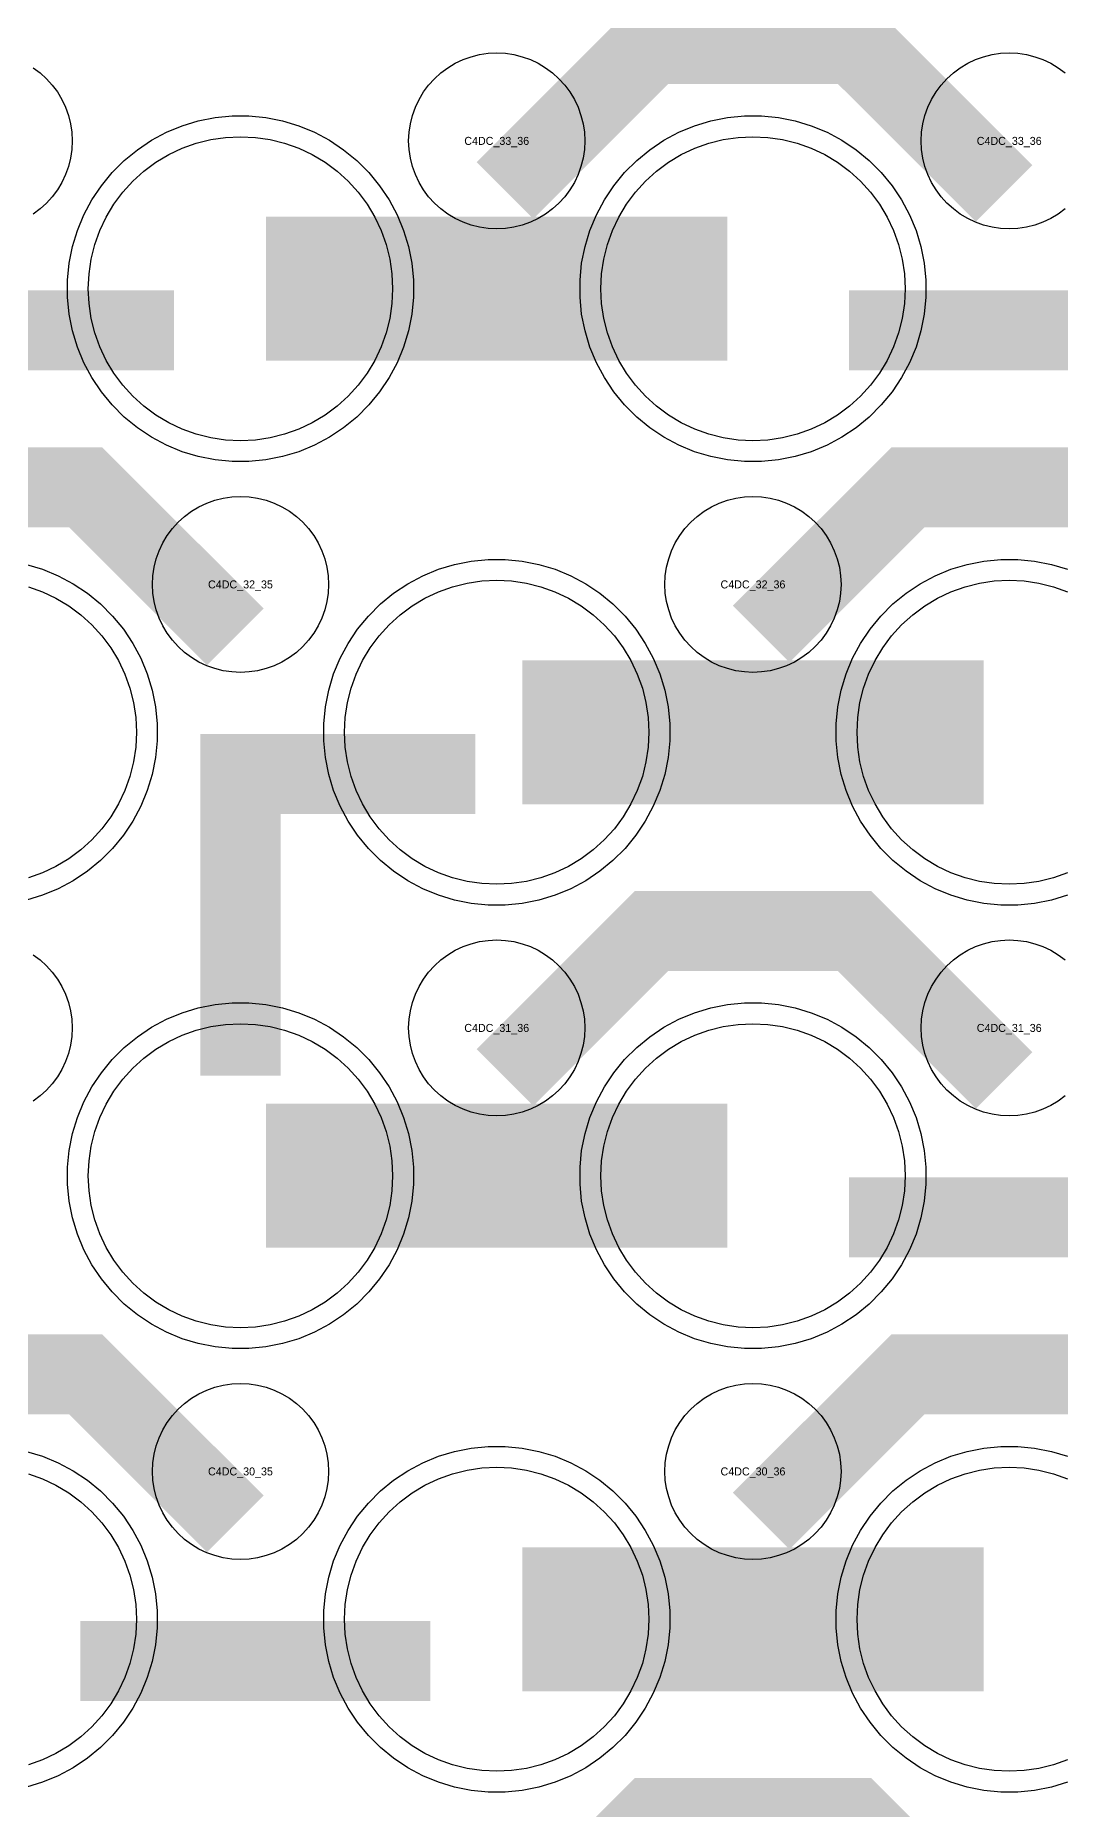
# Model space of a CAD drawing. Extents: x -11880 to 11880, y -14992 to 14992.
# Drawn here: x -624 to -304, y -10742 to -10188 of the extents above; entities that cross this region are included whole.
import ezdxf
from ezdxf.enums import TextEntityAlignment as Align

# ---------------------------------------------------------------- set-up
doc = ezdxf.new("R2010")
doc.units = 0
doc.header["$MEASUREMENT"] = 0
for name, color, linetype in [('GDS_775_DT_237', 138, 'CONTINUOUS'), ('RDL1_FS', 34, 'CONTINUOUS'), ('RDL_BS', 160, 'CONTINUOUS')]:
    doc.layers.add(name, color=color, linetype=linetype)

msp = doc.modelspace()

# ---------------------------------------------------------------- linework, layer by layer
at = {"layer": 'RDL1_FS', "color": 241, "true_color": 0xf7abae}
for points in [[(-560, -10314.459), (-564.657, -10314.23), (-569.268, -10313.546), (-573.791, -10312.414), (-578.181, -10310.842), (-582.395, -10308.85), (-586.395, -10306.452), (-590.14, -10303.674), (-593.594, -10300.544), (-596.724, -10297.09), (-599.502, -10293.345), (-601.9, -10289.345), (-603.892, -10285.131), (-605.464, -10280.741), (-606.596, -10276.218), (-607.28, -10271.607), (-607.509, -10266.95), (-607.28, -10262.293), (-606.596, -10257.682), (-605.464, -10253.159), (-603.892, -10248.769), (-601.9, -10244.555), (-599.502, -10240.555), (-596.724, -10236.81), (-593.594, -10233.356), (-590.14, -10230.226), (-586.395, -10227.448), (-582.395, -10225.05), (-578.181, -10223.058), (-573.791, -10221.486), (-569.268, -10220.354), (-564.657, -10219.67), (-560, -10219.441), (-555.343, -10219.67), (-550.732, -10220.354), (-546.209, -10221.486), (-541.819, -10223.058), (-537.605, -10225.05), (-533.605, -10227.448), (-529.86, -10230.226), (-526.406, -10233.356), (-523.276, -10236.81), (-520.498, -10240.555), (-518.1, -10244.555), (-516.108, -10248.769), (-514.536, -10253.159), (-513.404, -10257.682), (-512.72, -10262.293), (-512.491, -10266.95), (-512.72, -10271.607), (-513.404, -10276.218), (-514.536, -10280.741), (-516.108, -10285.131), (-518.1, -10289.345), (-520.498, -10293.345), (-523.276, -10297.09), (-526.406, -10300.544), (-529.86, -10303.674), (-533.605, -10306.452), (-537.605, -10308.85), (-541.819, -10310.842), (-546.209, -10312.414), (-550.732, -10313.546), (-555.343, -10314.23)], [(-400, -10314.459), (-404.657, -10314.23), (-409.268, -10313.546), (-413.791, -10312.414), (-418.181, -10310.842), (-422.395, -10308.85), (-426.395, -10306.452), (-430.14, -10303.674), (-433.594, -10300.544), (-436.724, -10297.09), (-439.502, -10293.345), (-441.9, -10289.345), (-443.892, -10285.131), (-445.464, -10280.741), (-446.596, -10276.218), (-447.28, -10271.607), (-447.509, -10266.95), (-447.28, -10262.293), (-446.596, -10257.682), (-445.464, -10253.159), (-443.892, -10248.769), (-441.9, -10244.555), (-439.502, -10240.555), (-436.724, -10236.81), (-433.594, -10233.356), (-430.14, -10230.226), (-426.395, -10227.448), (-422.395, -10225.05), (-418.181, -10223.058), (-413.791, -10221.486), (-409.268, -10220.354), (-404.657, -10219.67), (-400, -10219.441), (-395.343, -10219.67), (-390.732, -10220.354), (-386.209, -10221.486), (-381.819, -10223.058), (-377.605, -10225.05), (-373.605, -10227.448), (-369.86, -10230.226), (-366.406, -10233.356), (-363.276, -10236.81), (-360.498, -10240.555), (-358.1, -10244.555), (-356.108, -10248.769), (-354.536, -10253.159), (-353.404, -10257.682), (-352.72, -10262.293), (-352.491, -10266.95), (-352.72, -10271.607), (-353.404, -10276.218), (-354.536, -10280.741), (-356.108, -10285.131), (-358.1, -10289.345), (-360.498, -10293.345), (-363.276, -10297.09), (-366.406, -10300.544), (-369.86, -10303.674), (-373.605, -10306.452), (-377.605, -10308.85), (-381.819, -10310.842), (-386.209, -10312.414), (-390.732, -10313.546), (-395.343, -10314.23)], [(-480, -10730.149), (-484.657, -10729.92), (-489.268, -10729.236), (-493.791, -10728.104), (-498.181, -10726.532), (-502.395, -10724.54), (-506.395, -10722.142), (-510.14, -10719.364), (-513.594, -10716.234), (-516.724, -10712.78), (-519.502, -10709.035), (-521.9, -10705.035), (-523.892, -10700.821), (-525.464, -10696.431), (-526.596, -10691.908), (-527.28, -10687.297), (-527.509, -10682.64), (-527.28, -10677.983), (-526.596, -10673.372), (-525.464, -10668.849), (-523.892, -10664.459), (-521.9, -10660.245), (-519.502, -10656.245), (-516.724, -10652.5), (-513.594, -10649.046), (-510.14, -10645.916), (-506.395, -10643.138), (-502.395, -10640.74), (-498.181, -10638.748), (-493.791, -10637.176), (-489.268, -10636.044), (-484.657, -10635.36), (-480, -10635.131), (-475.343, -10635.36), (-470.732, -10636.044), (-466.209, -10637.176), (-461.819, -10638.748), (-457.605, -10640.74), (-453.605, -10643.138), (-449.86, -10645.916), (-446.406, -10649.046), (-443.276, -10652.5), (-440.498, -10656.245), (-438.1, -10660.245), (-436.108, -10664.459), (-434.536, -10668.849), (-433.404, -10673.372), (-432.72, -10677.983), (-432.491, -10682.64), (-432.72, -10687.297), (-433.404, -10691.908), (-434.536, -10696.431), (-436.108, -10700.821), (-438.1, -10705.035), (-440.498, -10709.035), (-443.276, -10712.78), (-446.406, -10716.234), (-449.86, -10719.364), (-453.605, -10722.142), (-457.605, -10724.54), (-461.819, -10726.532), (-466.209, -10728.104), (-470.732, -10729.236), (-475.343, -10729.92)]]:
    msp.add_lwpolyline(points, close=True, dxfattribs=at)
for points in [[(-551.998, -10266.95, 45, 45, 0), (-479.998, -10266.95, 45, 45, 0)], [(-479.998, -10266.95, 45, 45, 0), (-407.998, -10266.95, 45, 45, 0)], [(-471.998, -10682.64, 45, 45, 0), (-399.998, -10682.64, 45, 45, 0)], [(-399.998, -10682.64, 45, 45, 0), (-327.998, -10682.64, 45, 45, 0)]]:
    msp.add_lwpolyline(points, format="xyseb", dxfattribs=at)
at = {"layer": 'RDL1_FS'}
for points in [[(-480, -10453.024), (-484.657, -10452.795), (-489.268, -10452.111), (-493.791, -10450.979), (-498.181, -10449.407), (-502.395, -10447.415), (-506.395, -10445.017), (-510.14, -10442.239), (-513.594, -10439.109), (-516.724, -10435.655), (-519.502, -10431.91), (-521.9, -10427.91), (-523.892, -10423.696), (-525.464, -10419.306), (-526.596, -10414.783), (-527.28, -10410.172), (-527.509, -10405.515), (-527.28, -10400.858), (-526.596, -10396.247), (-525.464, -10391.724), (-523.892, -10387.334), (-521.9, -10383.12), (-519.502, -10379.12), (-516.724, -10375.375), (-513.594, -10371.921), (-510.14, -10368.791), (-506.395, -10366.013), (-502.395, -10363.615), (-498.181, -10361.623), (-493.791, -10360.051), (-489.268, -10358.919), (-484.657, -10358.235), (-480, -10358.006), (-475.343, -10358.235), (-470.732, -10358.919), (-466.209, -10360.051), (-461.819, -10361.623), (-457.605, -10363.615), (-453.605, -10366.013), (-449.86, -10368.791), (-446.406, -10371.921), (-443.276, -10375.375), (-440.498, -10379.12), (-438.1, -10383.12), (-436.108, -10387.334), (-434.536, -10391.724), (-433.404, -10396.247), (-432.72, -10400.858), (-432.491, -10405.515), (-432.72, -10410.172), (-433.404, -10414.783), (-434.536, -10419.306), (-436.108, -10423.696), (-438.1, -10427.91), (-440.498, -10431.91), (-443.276, -10435.655), (-446.406, -10439.109), (-449.86, -10442.239), (-453.605, -10445.017), (-457.605, -10447.415), (-461.819, -10449.407), (-466.209, -10450.979), (-470.732, -10452.111), (-475.343, -10452.795)], [(-560, -10591.589), (-564.657, -10591.36), (-569.268, -10590.676), (-573.791, -10589.544), (-578.181, -10587.972), (-582.395, -10585.98), (-586.395, -10583.582), (-590.14, -10580.804), (-593.594, -10577.674), (-596.724, -10574.22), (-599.502, -10570.475), (-601.9, -10566.475), (-603.892, -10562.261), (-605.464, -10557.871), (-606.596, -10553.348), (-607.28, -10548.737), (-607.509, -10544.08), (-607.28, -10539.423), (-606.596, -10534.812), (-605.464, -10530.289), (-603.892, -10525.899), (-601.9, -10521.685), (-599.502, -10517.685), (-596.724, -10513.94), (-593.594, -10510.486), (-590.14, -10507.356), (-586.395, -10504.578), (-582.395, -10502.18), (-578.181, -10500.188), (-573.791, -10498.616), (-569.268, -10497.484), (-564.657, -10496.8), (-560, -10496.571), (-555.343, -10496.8), (-550.732, -10497.484), (-546.209, -10498.616), (-541.819, -10500.188), (-537.605, -10502.18), (-533.605, -10504.578), (-529.86, -10507.356), (-526.406, -10510.486), (-523.276, -10513.94), (-520.498, -10517.685), (-518.1, -10521.685), (-516.108, -10525.899), (-514.536, -10530.289), (-513.404, -10534.812), (-512.72, -10539.423), (-512.491, -10544.08), (-512.72, -10548.737), (-513.404, -10553.348), (-514.536, -10557.871), (-516.108, -10562.261), (-518.1, -10566.475), (-520.498, -10570.475), (-523.276, -10574.22), (-526.406, -10577.674), (-529.86, -10580.804), (-533.605, -10583.582), (-537.605, -10585.98), (-541.819, -10587.972), (-546.209, -10589.544), (-550.732, -10590.676), (-555.343, -10591.36)], [(-400, -10591.589), (-404.657, -10591.36), (-409.268, -10590.676), (-413.791, -10589.544), (-418.181, -10587.972), (-422.395, -10585.98), (-426.395, -10583.582), (-430.14, -10580.804), (-433.594, -10577.674), (-436.724, -10574.22), (-439.502, -10570.475), (-441.9, -10566.475), (-443.892, -10562.261), (-445.464, -10557.871), (-446.596, -10553.348), (-447.28, -10548.737), (-447.509, -10544.08), (-447.28, -10539.423), (-446.596, -10534.812), (-445.464, -10530.289), (-443.892, -10525.899), (-441.9, -10521.685), (-439.502, -10517.685), (-436.724, -10513.94), (-433.594, -10510.486), (-430.14, -10507.356), (-426.395, -10504.578), (-422.395, -10502.18), (-418.181, -10500.188), (-413.791, -10498.616), (-409.268, -10497.484), (-404.657, -10496.8), (-400, -10496.571), (-395.343, -10496.8), (-390.732, -10497.484), (-386.209, -10498.616), (-381.819, -10500.188), (-377.605, -10502.18), (-373.605, -10504.578), (-369.86, -10507.356), (-366.406, -10510.486), (-363.276, -10513.94), (-360.498, -10517.685), (-358.1, -10521.685), (-356.108, -10525.899), (-354.536, -10530.289), (-353.404, -10534.812), (-352.72, -10539.423), (-352.491, -10544.08), (-352.72, -10548.737), (-353.404, -10553.348), (-354.536, -10557.871), (-356.108, -10562.261), (-358.1, -10566.475), (-360.498, -10570.475), (-363.276, -10574.22), (-366.406, -10577.674), (-369.86, -10580.804), (-373.605, -10583.582), (-377.605, -10585.98), (-381.819, -10587.972), (-386.209, -10589.544), (-390.732, -10590.676), (-395.343, -10591.36)]]:
    msp.add_lwpolyline(points, close=True, dxfattribs=at)
msp.add_lwpolyline([(-301.819, -10449.407), (-306.209, -10450.979), (-310.732, -10452.111), (-315.343, -10452.795), (-320, -10453.024), (-324.657, -10452.795), (-329.268, -10452.111), (-333.791, -10450.979), (-338.181, -10449.407), (-342.395, -10447.415), (-346.395, -10445.017), (-350.14, -10442.239), (-353.594, -10439.109), (-356.724, -10435.655), (-359.502, -10431.91), (-361.9, -10427.91), (-363.892, -10423.696), (-365.464, -10419.306), (-366.596, -10414.783), (-367.28, -10410.172), (-367.509, -10405.515), (-367.28, -10400.858), (-366.596, -10396.247), (-365.464, -10391.724), (-363.892, -10387.334), (-361.9, -10383.12), (-359.502, -10379.12), (-356.724, -10375.375), (-353.594, -10371.921), (-350.14, -10368.791), (-346.395, -10366.013), (-342.395, -10363.615), (-338.181, -10361.623), (-333.791, -10360.051), (-329.268, -10358.919), (-324.657, -10358.235), (-320, -10358.006), (-315.343, -10358.235), (-310.732, -10358.919), (-306.209, -10360.051), (-301.819, -10361.623)], dxfattribs=at)
at = {"layer": 'RDL1_FS', "color": 241, "true_color": 0xf7abae}
for points in [[(-626.209, -10360.051), (-621.819, -10361.623), (-617.605, -10363.615), (-613.605, -10366.013), (-609.86, -10368.791), (-606.406, -10371.921), (-603.276, -10375.375), (-600.498, -10379.12), (-598.1, -10383.12), (-596.108, -10387.334), (-594.536, -10391.724), (-593.404, -10396.247), (-592.72, -10400.858), (-592.491, -10405.515), (-592.72, -10410.172), (-593.404, -10414.783), (-594.536, -10419.306), (-596.108, -10423.696), (-598.1, -10427.91), (-600.498, -10431.91), (-603.276, -10435.655), (-606.406, -10439.109), (-609.86, -10442.239), (-613.605, -10445.017), (-617.605, -10447.415), (-621.819, -10449.407), (-626.209, -10450.979)], [(-301.819, -10726.532), (-306.209, -10728.104), (-310.732, -10729.236), (-315.343, -10729.92), (-320, -10730.149), (-324.657, -10729.92), (-329.268, -10729.236), (-333.791, -10728.104), (-338.181, -10726.532), (-342.395, -10724.54), (-346.395, -10722.142), (-350.14, -10719.364), (-353.594, -10716.234), (-356.724, -10712.78), (-359.502, -10709.035), (-361.9, -10705.035), (-363.892, -10700.821), (-365.464, -10696.431), (-366.596, -10691.908), (-367.28, -10687.297), (-367.509, -10682.64), (-367.28, -10677.983), (-366.596, -10673.372), (-365.464, -10668.849), (-363.892, -10664.459), (-361.9, -10660.245), (-359.502, -10656.245), (-356.724, -10652.5), (-353.594, -10649.046), (-350.14, -10645.916), (-346.395, -10643.138), (-342.395, -10640.74), (-338.181, -10638.748), (-333.791, -10637.176), (-329.268, -10636.044), (-324.657, -10635.36), (-320, -10635.131), (-315.343, -10635.36), (-310.732, -10636.044), (-306.209, -10637.176), (-301.819, -10638.748)], [(-626.209, -10637.176), (-621.819, -10638.748), (-617.605, -10640.74), (-613.605, -10643.138), (-609.86, -10645.916), (-606.406, -10649.046), (-603.276, -10652.5), (-600.498, -10656.245), (-598.1, -10660.245), (-596.108, -10664.459), (-594.536, -10668.849), (-593.404, -10673.372), (-592.72, -10677.983), (-592.491, -10682.64), (-592.72, -10687.297), (-593.404, -10691.908), (-594.536, -10696.431), (-596.108, -10700.821), (-598.1, -10705.035), (-600.498, -10709.035), (-603.276, -10712.78), (-606.406, -10716.234), (-609.86, -10719.364), (-613.605, -10722.142), (-617.605, -10724.54), (-621.819, -10726.532), (-626.209, -10728.104)]]:
    msp.add_lwpolyline(points, dxfattribs=at)
at = {"layer": 'RDL1_FS'}
for points in [[(-471.998, -10405.515, 45, 45, 0), (-399.998, -10405.515, 45, 45, 0)], [(-399.998, -10405.515, 45, 45, 0), (-327.998, -10405.515, 45, 45, 0)], [(-551.998, -10544.08, 45, 45, 0), (-479.998, -10544.08, 45, 45, 0)], [(-479.998, -10544.08, 45, 45, 0), (-407.998, -10544.08, 45, 45, 0)]]:
    msp.add_lwpolyline(points, format="xyseb", dxfattribs=at)
at = {"layer": 'RDL_BS'}
for points in [[(-477.438, -10236.264, 25, 25, 0), (-431.623, -10190.449, 25, 25, 0), (-398.07, -10190.449, 25, 25, 0)], [(-321.599, -10237.163, 25, 25, 0), (-368.313, -10190.449, 25, 25, 0), (-398.071, -10190.449, 25, 25, 0)], [(-561.599, -10375.728, 25, 25, 0), (-608.313, -10329.014, 25, 25, 0), (-638.071, -10329.014, 25, 25, 0)], [(-397.438, -10374.829, 25, 25, 0), (-351.623, -10329.014, 25, 25, 0), (-318.07, -10329.014, 25, 25, 0)], [(-241.599, -10375.728, 25, 25, 0), (-288.313, -10329.014, 25, 25, 0), (-318.071, -10329.014, 25, 25, 0)], [(-560, -10512.79, 25, 25, 0), (-560, -10406.013, 25, 25, 0)], [(-572.5, -10418.513, 25, 25, 0), (-486.667, -10418.513, 25, 25, 0)], [(-532.944, -10418.513, 25, 25, 0), (-491.74, -10418.513, 25, 25, 0)], [(-560, -10436.482, 25, 25, 0), (-560, -10482.102, 25, 25, 0)], [(-477.438, -10513.394, 25, 25, 0), (-431.623, -10467.579, 25, 25, 0), (-398.07, -10467.579, 25, 25, 0)], [(-321.599, -10514.293, 25, 25, 0), (-368.313, -10467.579, 25, 25, 0), (-398.071, -10467.579, 25, 25, 0)], [(-369.984, -10557.093, 25, 25, 0), (-260.719, -10557.093, 25, 25, 0)], [(-561.599, -10652.853, 25, 25, 0), (-608.313, -10606.139, 25, 25, 0), (-638.071, -10606.139, 25, 25, 0)], [(-397.438, -10651.954, 25, 25, 0), (-351.623, -10606.139, 25, 25, 0), (-318.07, -10606.139, 25, 25, 0)], [(-241.599, -10652.853, 25, 25, 0), (-288.313, -10606.139, 25, 25, 0), (-318.071, -10606.139, 25, 25, 0)], [(-477.438, -10790.519, 25, 25, 0), (-431.623, -10744.704, 25, 25, 0), (-398.07, -10744.704, 25, 25, 0)], [(-321.599, -10791.418, 25, 25, 0), (-368.313, -10744.704, 25, 25, 0), (-398.071, -10744.704, 25, 25, 0)]]:
    msp.add_lwpolyline(points, format="xyseb", dxfattribs=at)
for points in [[(-624.72, -10197.905), (-622.557, -10199.508), (-620.558, -10201.32), (-618.746, -10203.319), (-617.143, -10205.482), (-615.75, -10207.806), (-614.598, -10210.243), (-613.691, -10212.778), (-613.034, -10215.397), (-612.638, -10218.069), (-612.506, -10220.762), (-612.638, -10223.455), (-613.034, -10226.127), (-613.691, -10228.746), (-614.598, -10231.281), (-615.75, -10233.718), (-617.143, -10236.042), (-618.746, -10238.205), (-620.558, -10240.204), (-622.557, -10242.016), (-624.72, -10243.619)], [(-302.557, -10242.016), (-304.72, -10243.619), (-307.044, -10245.012), (-309.481, -10246.164), (-312.016, -10247.071), (-314.635, -10247.728), (-317.307, -10248.124), (-320, -10248.256), (-322.693, -10248.124), (-325.365, -10247.728), (-327.984, -10247.071), (-330.519, -10246.164), (-332.956, -10245.012), (-335.28, -10243.619), (-337.443, -10242.016), (-339.442, -10240.204), (-341.254, -10238.205), (-342.857, -10236.042), (-344.25, -10233.718), (-345.402, -10231.281), (-346.309, -10228.746), (-346.966, -10226.127), (-347.362, -10223.455), (-347.494, -10220.762), (-347.362, -10218.069), (-346.966, -10215.397), (-346.309, -10212.778), (-345.402, -10210.243), (-344.25, -10207.806), (-342.857, -10205.482), (-341.254, -10203.319), (-339.442, -10201.32), (-337.443, -10199.508), (-335.28, -10197.905), (-332.956, -10196.512), (-330.519, -10195.36), (-327.984, -10194.453), (-325.365, -10193.796), (-322.693, -10193.4), (-320, -10193.268), (-317.307, -10193.4), (-314.635, -10193.796), (-312.016, -10194.453), (-309.481, -10195.36), (-307.044, -10196.512), (-304.72, -10197.905), (-302.557, -10199.508)], [(-301.795, -10456.421), (-306.835, -10457.952), (-312.062, -10458.998), (-317.356, -10459.515), (-322.644, -10459.515), (-327.938, -10458.998), (-333.165, -10457.952), (-338.205, -10456.421), (-343.115, -10454.39), (-347.777, -10451.898), (-352.191, -10448.951), (-356.292, -10445.589), (-360.074, -10441.807), (-363.436, -10437.706), (-366.383, -10433.292), (-368.875, -10428.63), (-370.906, -10423.72), (-372.437, -10418.68), (-373.483, -10413.453), (-374, -10408.159), (-374, -10402.871), (-373.483, -10397.577), (-372.437, -10392.35), (-370.906, -10387.31), (-368.875, -10382.4), (-366.383, -10377.738), (-363.436, -10373.324), (-360.074, -10369.223), (-356.292, -10365.441), (-352.191, -10362.079), (-347.777, -10359.132), (-343.115, -10356.64), (-338.205, -10354.609), (-333.165, -10353.078), (-327.938, -10352.032), (-322.644, -10351.515), (-317.356, -10351.515), (-312.062, -10352.032), (-306.835, -10353.078), (-301.795, -10354.609)], [(-624.72, -10475.035), (-622.557, -10476.638), (-620.558, -10478.45), (-618.746, -10480.449), (-617.143, -10482.612), (-615.75, -10484.936), (-614.598, -10487.373), (-613.691, -10489.908), (-613.034, -10492.527), (-612.638, -10495.199), (-612.506, -10497.892), (-612.638, -10500.585), (-613.034, -10503.257), (-613.691, -10505.876), (-614.598, -10508.411), (-615.75, -10510.848), (-617.143, -10513.172), (-618.746, -10515.335), (-620.558, -10517.334), (-622.557, -10519.146), (-624.72, -10520.749)], [(-302.557, -10519.146), (-304.72, -10520.749), (-307.044, -10522.142), (-309.481, -10523.294), (-312.016, -10524.201), (-314.635, -10524.858), (-317.307, -10525.254), (-320, -10525.386), (-322.693, -10525.254), (-325.365, -10524.858), (-327.984, -10524.201), (-330.519, -10523.294), (-332.956, -10522.142), (-335.28, -10520.749), (-337.443, -10519.146), (-339.442, -10517.334), (-341.254, -10515.335), (-342.857, -10513.172), (-344.25, -10510.848), (-345.402, -10508.411), (-346.309, -10505.876), (-346.966, -10503.257), (-347.362, -10500.585), (-347.494, -10497.892), (-347.362, -10495.199), (-346.966, -10492.527), (-346.309, -10489.908), (-345.402, -10487.373), (-344.25, -10484.936), (-342.857, -10482.612), (-341.254, -10480.449), (-339.442, -10478.45), (-337.443, -10476.638), (-335.28, -10475.035), (-332.956, -10473.642), (-330.519, -10472.49), (-327.984, -10471.583), (-325.365, -10470.926), (-322.693, -10470.53), (-320, -10470.398), (-317.307, -10470.53), (-314.635, -10470.926), (-312.016, -10471.583), (-309.481, -10472.49), (-307.044, -10473.642), (-304.72, -10475.035), (-302.557, -10476.638)]]:
    msp.add_lwpolyline(points, dxfattribs=at)
for points in [[(-480, -10248.256), (-482.693, -10248.124), (-485.365, -10247.728), (-487.984, -10247.071), (-490.519, -10246.164), (-492.956, -10245.012), (-495.28, -10243.619), (-497.443, -10242.016), (-499.442, -10240.204), (-501.254, -10238.205), (-502.857, -10236.042), (-504.25, -10233.718), (-505.402, -10231.281), (-506.309, -10228.746), (-506.966, -10226.127), (-507.362, -10223.455), (-507.494, -10220.762), (-507.362, -10218.069), (-506.966, -10215.397), (-506.309, -10212.778), (-505.402, -10210.243), (-504.25, -10207.806), (-502.857, -10205.482), (-501.254, -10203.319), (-499.442, -10201.32), (-497.443, -10199.508), (-495.28, -10197.905), (-492.956, -10196.512), (-490.519, -10195.36), (-487.984, -10194.453), (-485.365, -10193.796), (-482.693, -10193.4), (-480, -10193.268), (-477.307, -10193.4), (-474.635, -10193.796), (-472.016, -10194.453), (-469.481, -10195.36), (-467.044, -10196.512), (-464.72, -10197.905), (-462.557, -10199.508), (-460.558, -10201.32), (-458.746, -10203.319), (-457.143, -10205.482), (-455.75, -10207.806), (-454.598, -10210.243), (-453.691, -10212.778), (-453.034, -10215.397), (-452.638, -10218.069), (-452.506, -10220.762), (-452.638, -10223.455), (-453.034, -10226.127), (-453.691, -10228.746), (-454.598, -10231.281), (-455.75, -10233.718), (-457.143, -10236.042), (-458.746, -10238.205), (-460.558, -10240.204), (-462.557, -10242.016), (-464.72, -10243.619), (-467.044, -10245.012), (-469.481, -10246.164), (-472.016, -10247.071), (-474.635, -10247.728), (-477.307, -10248.124)], [(-560, -10386.821), (-562.693, -10386.689), (-565.365, -10386.293), (-567.984, -10385.636), (-570.519, -10384.729), (-572.956, -10383.577), (-575.28, -10382.184), (-577.443, -10380.581), (-579.442, -10378.769), (-581.254, -10376.77), (-582.857, -10374.607), (-584.25, -10372.283), (-585.402, -10369.846), (-586.309, -10367.311), (-586.966, -10364.692), (-587.362, -10362.02), (-587.494, -10359.327), (-587.362, -10356.634), (-586.966, -10353.962), (-586.309, -10351.343), (-585.402, -10348.808), (-584.25, -10346.371), (-582.857, -10344.047), (-581.254, -10341.884), (-579.442, -10339.885), (-577.443, -10338.073), (-575.28, -10336.47), (-572.956, -10335.077), (-570.519, -10333.925), (-567.984, -10333.018), (-565.365, -10332.361), (-562.693, -10331.965), (-560, -10331.833), (-557.307, -10331.965), (-554.635, -10332.361), (-552.016, -10333.018), (-549.481, -10333.925), (-547.044, -10335.077), (-544.72, -10336.47), (-542.557, -10338.073), (-540.558, -10339.885), (-538.746, -10341.884), (-537.143, -10344.047), (-535.75, -10346.371), (-534.598, -10348.808), (-533.691, -10351.343), (-533.034, -10353.962), (-532.638, -10356.634), (-532.506, -10359.327), (-532.638, -10362.02), (-533.034, -10364.692), (-533.691, -10367.311), (-534.598, -10369.846), (-535.75, -10372.283), (-537.143, -10374.607), (-538.746, -10376.77), (-540.558, -10378.769), (-542.557, -10380.581), (-544.72, -10382.184), (-547.044, -10383.577), (-549.481, -10384.729), (-552.016, -10385.636), (-554.635, -10386.293), (-557.307, -10386.689)], [(-400, -10386.821), (-402.693, -10386.689), (-405.365, -10386.293), (-407.984, -10385.636), (-410.519, -10384.729), (-412.956, -10383.577), (-415.28, -10382.184), (-417.443, -10380.581), (-419.442, -10378.769), (-421.254, -10376.77), (-422.857, -10374.607), (-424.25, -10372.283), (-425.402, -10369.846), (-426.309, -10367.311), (-426.966, -10364.692), (-427.362, -10362.02), (-427.494, -10359.327), (-427.362, -10356.634), (-426.966, -10353.962), (-426.309, -10351.343), (-425.402, -10348.808), (-424.25, -10346.371), (-422.857, -10344.047), (-421.254, -10341.884), (-419.442, -10339.885), (-417.443, -10338.073), (-415.28, -10336.47), (-412.956, -10335.077), (-410.519, -10333.925), (-407.984, -10333.018), (-405.365, -10332.361), (-402.693, -10331.965), (-400, -10331.833), (-397.307, -10331.965), (-394.635, -10332.361), (-392.016, -10333.018), (-389.481, -10333.925), (-387.044, -10335.077), (-384.72, -10336.47), (-382.557, -10338.073), (-380.558, -10339.885), (-378.746, -10341.884), (-377.143, -10344.047), (-375.75, -10346.371), (-374.598, -10348.808), (-373.691, -10351.343), (-373.034, -10353.962), (-372.638, -10356.634), (-372.506, -10359.327), (-372.638, -10362.02), (-373.034, -10364.692), (-373.691, -10367.311), (-374.598, -10369.846), (-375.75, -10372.283), (-377.143, -10374.607), (-378.746, -10376.77), (-380.558, -10378.769), (-382.557, -10380.581), (-384.72, -10382.184), (-387.044, -10383.577), (-389.481, -10384.729), (-392.016, -10385.636), (-394.635, -10386.293), (-397.307, -10386.689)], [(-482.644, -10459.515), (-487.938, -10458.998), (-493.165, -10457.952), (-498.205, -10456.421), (-503.115, -10454.39), (-507.777, -10451.898), (-512.191, -10448.951), (-516.292, -10445.589), (-520.074, -10441.807), (-523.436, -10437.706), (-526.383, -10433.292), (-528.875, -10428.63), (-530.906, -10423.72), (-532.437, -10418.68), (-533.483, -10413.453), (-534, -10408.159), (-534, -10402.871), (-533.483, -10397.577), (-532.437, -10392.35), (-530.906, -10387.31), (-528.875, -10382.4), (-526.383, -10377.738), (-523.436, -10373.324), (-520.074, -10369.223), (-516.292, -10365.441), (-512.191, -10362.079), (-507.777, -10359.132), (-503.115, -10356.64), (-498.205, -10354.609), (-493.165, -10353.078), (-487.938, -10352.032), (-482.644, -10351.515), (-477.356, -10351.515), (-472.062, -10352.032), (-466.835, -10353.078), (-461.795, -10354.609), (-456.885, -10356.64), (-452.223, -10359.132), (-447.809, -10362.079), (-443.708, -10365.441), (-439.926, -10369.223), (-436.564, -10373.324), (-433.617, -10377.738), (-431.125, -10382.4), (-429.094, -10387.31), (-427.563, -10392.35), (-426.517, -10397.577), (-426, -10402.871), (-426, -10408.159), (-426.517, -10413.453), (-427.563, -10418.68), (-429.094, -10423.72), (-431.125, -10428.63), (-433.617, -10433.292), (-436.564, -10437.706), (-439.926, -10441.807), (-443.708, -10445.589), (-447.809, -10448.951), (-452.223, -10451.898), (-456.885, -10454.39), (-461.795, -10456.421), (-466.835, -10457.952), (-472.062, -10458.998), (-477.356, -10459.515)], [(-480, -10525.386), (-482.693, -10525.254), (-485.365, -10524.858), (-487.984, -10524.201), (-490.519, -10523.294), (-492.956, -10522.142), (-495.28, -10520.749), (-497.443, -10519.146), (-499.442, -10517.334), (-501.254, -10515.335), (-502.857, -10513.172), (-504.25, -10510.848), (-505.402, -10508.411), (-506.309, -10505.876), (-506.966, -10503.257), (-507.362, -10500.585), (-507.494, -10497.892), (-507.362, -10495.199), (-506.966, -10492.527), (-506.309, -10489.908), (-505.402, -10487.373), (-504.25, -10484.936), (-502.857, -10482.612), (-501.254, -10480.449), (-499.442, -10478.45), (-497.443, -10476.638), (-495.28, -10475.035), (-492.956, -10473.642), (-490.519, -10472.49), (-487.984, -10471.583), (-485.365, -10470.926), (-482.693, -10470.53), (-480, -10470.398), (-477.307, -10470.53), (-474.635, -10470.926), (-472.016, -10471.583), (-469.481, -10472.49), (-467.044, -10473.642), (-464.72, -10475.035), (-462.557, -10476.638), (-460.558, -10478.45), (-458.746, -10480.449), (-457.143, -10482.612), (-455.75, -10484.936), (-454.598, -10487.373), (-453.691, -10489.908), (-453.034, -10492.527), (-452.638, -10495.199), (-452.506, -10497.892), (-452.638, -10500.585), (-453.034, -10503.257), (-453.691, -10505.876), (-454.598, -10508.411), (-455.75, -10510.848), (-457.143, -10513.172), (-458.746, -10515.335), (-460.558, -10517.334), (-462.557, -10519.146), (-464.72, -10520.749), (-467.044, -10522.142), (-469.481, -10523.294), (-472.016, -10524.201), (-474.635, -10524.858), (-477.307, -10525.254)], [(-562.644, -10598.08), (-567.938, -10597.563), (-573.165, -10596.517), (-578.205, -10594.986), (-583.115, -10592.955), (-587.777, -10590.463), (-592.191, -10587.516), (-596.292, -10584.154), (-600.074, -10580.372), (-603.436, -10576.271), (-606.383, -10571.857), (-608.875, -10567.195), (-610.906, -10562.285), (-612.437, -10557.245), (-613.483, -10552.018), (-614, -10546.724), (-614, -10541.436), (-613.483, -10536.142), (-612.437, -10530.915), (-610.906, -10525.875), (-608.875, -10520.965), (-606.383, -10516.303), (-603.436, -10511.889), (-600.074, -10507.788), (-596.292, -10504.006), (-592.191, -10500.644), (-587.777, -10497.697), (-583.115, -10495.205), (-578.205, -10493.174), (-573.165, -10491.643), (-567.938, -10490.597), (-562.644, -10490.08), (-557.356, -10490.08), (-552.062, -10490.597), (-546.835, -10491.643), (-541.795, -10493.174), (-536.885, -10495.205), (-532.223, -10497.697), (-527.809, -10500.644), (-523.708, -10504.006), (-519.926, -10507.788), (-516.564, -10511.889), (-513.617, -10516.303), (-511.125, -10520.965), (-509.094, -10525.875), (-507.563, -10530.915), (-506.517, -10536.142), (-506, -10541.436), (-506, -10546.724), (-506.517, -10552.018), (-507.563, -10557.245), (-509.094, -10562.285), (-511.125, -10567.195), (-513.617, -10571.857), (-516.564, -10576.271), (-519.926, -10580.372), (-523.708, -10584.154), (-527.809, -10587.516), (-532.223, -10590.463), (-536.885, -10592.955), (-541.795, -10594.986), (-546.835, -10596.517), (-552.062, -10597.563), (-557.356, -10598.08)], [(-402.644, -10598.08), (-407.938, -10597.563), (-413.165, -10596.517), (-418.205, -10594.986), (-423.115, -10592.955), (-427.777, -10590.463), (-432.191, -10587.516), (-436.292, -10584.154), (-440.074, -10580.372), (-443.436, -10576.271), (-446.383, -10571.857), (-448.875, -10567.195), (-450.906, -10562.285), (-452.437, -10557.245), (-453.483, -10552.018), (-454, -10546.724), (-454, -10541.436), (-453.483, -10536.142), (-452.437, -10530.915), (-450.906, -10525.875), (-448.875, -10520.965), (-446.383, -10516.303), (-443.436, -10511.889), (-440.074, -10507.788), (-436.292, -10504.006), (-432.191, -10500.644), (-427.777, -10497.697), (-423.115, -10495.205), (-418.205, -10493.174), (-413.165, -10491.643), (-407.938, -10490.597), (-402.644, -10490.08), (-397.356, -10490.08), (-392.062, -10490.597), (-386.835, -10491.643), (-381.795, -10493.174), (-376.885, -10495.205), (-372.223, -10497.697), (-367.809, -10500.644), (-363.708, -10504.006), (-359.926, -10507.788), (-356.564, -10511.889), (-353.617, -10516.303), (-351.125, -10520.965), (-349.094, -10525.875), (-347.563, -10530.915), (-346.517, -10536.142), (-346, -10541.436), (-346, -10546.724), (-346.517, -10552.018), (-347.563, -10557.245), (-349.094, -10562.285), (-351.125, -10567.195), (-353.617, -10571.857), (-356.564, -10576.271), (-359.926, -10580.372), (-363.708, -10584.154), (-367.809, -10587.516), (-372.223, -10590.463), (-376.885, -10592.955), (-381.795, -10594.986), (-386.835, -10596.517), (-392.062, -10597.563), (-397.356, -10598.08)], [(-560, -10663.946), (-562.693, -10663.814), (-565.365, -10663.418), (-567.984, -10662.761), (-570.519, -10661.854), (-572.956, -10660.702), (-575.28, -10659.309), (-577.443, -10657.706), (-579.442, -10655.894), (-581.254, -10653.895), (-582.857, -10651.732), (-584.25, -10649.408), (-585.402, -10646.971), (-586.309, -10644.436), (-586.966, -10641.817), (-587.362, -10639.145), (-587.494, -10636.452), (-587.362, -10633.759), (-586.966, -10631.087), (-586.309, -10628.468), (-585.402, -10625.933), (-584.25, -10623.496), (-582.857, -10621.172), (-581.254, -10619.009), (-579.442, -10617.01), (-577.443, -10615.198), (-575.28, -10613.595), (-572.956, -10612.202), (-570.519, -10611.05), (-567.984, -10610.143), (-565.365, -10609.486), (-562.693, -10609.09), (-560, -10608.958), (-557.307, -10609.09), (-554.635, -10609.486), (-552.016, -10610.143), (-549.481, -10611.05), (-547.044, -10612.202), (-544.72, -10613.595), (-542.557, -10615.198), (-540.558, -10617.01), (-538.746, -10619.009), (-537.143, -10621.172), (-535.75, -10623.496), (-534.598, -10625.933), (-533.691, -10628.468), (-533.034, -10631.087), (-532.638, -10633.759), (-532.506, -10636.452), (-532.638, -10639.145), (-533.034, -10641.817), (-533.691, -10644.436), (-534.598, -10646.971), (-535.75, -10649.408), (-537.143, -10651.732), (-538.746, -10653.895), (-540.558, -10655.894), (-542.557, -10657.706), (-544.72, -10659.309), (-547.044, -10660.702), (-549.481, -10661.854), (-552.016, -10662.761), (-554.635, -10663.418), (-557.307, -10663.814)], [(-400, -10663.946), (-402.693, -10663.814), (-405.365, -10663.418), (-407.984, -10662.761), (-410.519, -10661.854), (-412.956, -10660.702), (-415.28, -10659.309), (-417.443, -10657.706), (-419.442, -10655.894), (-421.254, -10653.895), (-422.857, -10651.732), (-424.25, -10649.408), (-425.402, -10646.971), (-426.309, -10644.436), (-426.966, -10641.817), (-427.362, -10639.145), (-427.494, -10636.452), (-427.362, -10633.759), (-426.966, -10631.087), (-426.309, -10628.468), (-425.402, -10625.933), (-424.25, -10623.496), (-422.857, -10621.172), (-421.254, -10619.009), (-419.442, -10617.01), (-417.443, -10615.198), (-415.28, -10613.595), (-412.956, -10612.202), (-410.519, -10611.05), (-407.984, -10610.143), (-405.365, -10609.486), (-402.693, -10609.09), (-400, -10608.958), (-397.307, -10609.09), (-394.635, -10609.486), (-392.016, -10610.143), (-389.481, -10611.05), (-387.044, -10612.202), (-384.72, -10613.595), (-382.557, -10615.198), (-380.558, -10617.01), (-378.746, -10619.009), (-377.143, -10621.172), (-375.75, -10623.496), (-374.598, -10625.933), (-373.691, -10628.468), (-373.034, -10631.087), (-372.638, -10633.759), (-372.506, -10636.452), (-372.638, -10639.145), (-373.034, -10641.817), (-373.691, -10644.436), (-374.598, -10646.971), (-375.75, -10649.408), (-377.143, -10651.732), (-378.746, -10653.895), (-380.558, -10655.894), (-382.557, -10657.706), (-384.72, -10659.309), (-387.044, -10660.702), (-389.481, -10661.854), (-392.016, -10662.761), (-394.635, -10663.418), (-397.307, -10663.814)]]:
    msp.add_lwpolyline(points, close=True, dxfattribs=at)
at = {"layer": 'RDL_BS', "color": 241, "true_color": 0xf7abae}
for points in [[(-562.644, -10320.95), (-567.938, -10320.433), (-573.165, -10319.387), (-578.205, -10317.856), (-583.115, -10315.825), (-587.777, -10313.333), (-592.191, -10310.386), (-596.292, -10307.024), (-600.074, -10303.242), (-603.436, -10299.141), (-606.383, -10294.727), (-608.875, -10290.065), (-610.906, -10285.155), (-612.437, -10280.115), (-613.483, -10274.888), (-614, -10269.594), (-614, -10264.306), (-613.483, -10259.012), (-612.437, -10253.785), (-610.906, -10248.745), (-608.875, -10243.835), (-606.383, -10239.173), (-603.436, -10234.759), (-600.074, -10230.658), (-596.292, -10226.876), (-592.191, -10223.514), (-587.777, -10220.567), (-583.115, -10218.075), (-578.205, -10216.044), (-573.165, -10214.513), (-567.938, -10213.467), (-562.644, -10212.95), (-557.356, -10212.95), (-552.062, -10213.467), (-546.835, -10214.513), (-541.795, -10216.044), (-536.885, -10218.075), (-532.223, -10220.567), (-527.809, -10223.514), (-523.708, -10226.876), (-519.926, -10230.658), (-516.564, -10234.759), (-513.617, -10239.173), (-511.125, -10243.835), (-509.094, -10248.745), (-507.563, -10253.785), (-506.517, -10259.012), (-506, -10264.306), (-506, -10269.594), (-506.517, -10274.888), (-507.563, -10280.115), (-509.094, -10285.155), (-511.125, -10290.065), (-513.617, -10294.727), (-516.564, -10299.141), (-519.926, -10303.242), (-523.708, -10307.024), (-527.809, -10310.386), (-532.223, -10313.333), (-536.885, -10315.825), (-541.795, -10317.856), (-546.835, -10319.387), (-552.062, -10320.433), (-557.356, -10320.95)], [(-402.644, -10320.95), (-407.938, -10320.433), (-413.165, -10319.387), (-418.205, -10317.856), (-423.115, -10315.825), (-427.777, -10313.333), (-432.191, -10310.386), (-436.292, -10307.024), (-440.074, -10303.242), (-443.436, -10299.141), (-446.383, -10294.727), (-448.875, -10290.065), (-450.906, -10285.155), (-452.437, -10280.115), (-453.483, -10274.888), (-454, -10269.594), (-454, -10264.306), (-453.483, -10259.012), (-452.437, -10253.785), (-450.906, -10248.745), (-448.875, -10243.835), (-446.383, -10239.173), (-443.436, -10234.759), (-440.074, -10230.658), (-436.292, -10226.876), (-432.191, -10223.514), (-427.777, -10220.567), (-423.115, -10218.075), (-418.205, -10216.044), (-413.165, -10214.513), (-407.938, -10213.467), (-402.644, -10212.95), (-397.356, -10212.95), (-392.062, -10213.467), (-386.835, -10214.513), (-381.795, -10216.044), (-376.885, -10218.075), (-372.223, -10220.567), (-367.809, -10223.514), (-363.708, -10226.876), (-359.926, -10230.658), (-356.564, -10234.759), (-353.617, -10239.173), (-351.125, -10243.835), (-349.094, -10248.745), (-347.563, -10253.785), (-346.517, -10259.012), (-346, -10264.306), (-346, -10269.594), (-346.517, -10274.888), (-347.563, -10280.115), (-349.094, -10285.155), (-351.125, -10290.065), (-353.617, -10294.727), (-356.564, -10299.141), (-359.926, -10303.242), (-363.708, -10307.024), (-367.809, -10310.386), (-372.223, -10313.333), (-376.885, -10315.825), (-381.795, -10317.856), (-386.835, -10319.387), (-392.062, -10320.433), (-397.356, -10320.95)], [(-482.644, -10736.64), (-487.938, -10736.123), (-493.165, -10735.077), (-498.205, -10733.546), (-503.115, -10731.515), (-507.777, -10729.023), (-512.191, -10726.076), (-516.292, -10722.714), (-520.074, -10718.932), (-523.436, -10714.831), (-526.383, -10710.417), (-528.875, -10705.755), (-530.906, -10700.845), (-532.437, -10695.805), (-533.483, -10690.578), (-534, -10685.284), (-534, -10679.996), (-533.483, -10674.702), (-532.437, -10669.475), (-530.906, -10664.435), (-528.875, -10659.525), (-526.383, -10654.863), (-523.436, -10650.449), (-520.074, -10646.348), (-516.292, -10642.566), (-512.191, -10639.204), (-507.777, -10636.257), (-503.115, -10633.765), (-498.205, -10631.734), (-493.165, -10630.203), (-487.938, -10629.157), (-482.644, -10628.64), (-477.356, -10628.64), (-472.062, -10629.157), (-466.835, -10630.203), (-461.795, -10631.734), (-456.885, -10633.765), (-452.223, -10636.257), (-447.809, -10639.204), (-443.708, -10642.566), (-439.926, -10646.348), (-436.564, -10650.449), (-433.617, -10654.863), (-431.125, -10659.525), (-429.094, -10664.435), (-427.563, -10669.475), (-426.517, -10674.702), (-426, -10679.996), (-426, -10685.284), (-426.517, -10690.578), (-427.563, -10695.805), (-429.094, -10700.845), (-431.125, -10705.755), (-433.617, -10710.417), (-436.564, -10714.831), (-439.926, -10718.932), (-443.708, -10722.714), (-447.809, -10726.076), (-452.223, -10729.023), (-456.885, -10731.515), (-461.795, -10733.546), (-466.835, -10735.077), (-472.062, -10736.123), (-477.356, -10736.64)]]:
    msp.add_lwpolyline(points, close=True, dxfattribs=at)
for points in [[(-689.984, -10279.963, 25, 25, 0), (-580.719, -10279.963, 25, 25, 0)], [(-369.984, -10279.963, 25, 25, 0), (-260.719, -10279.963, 25, 25, 0)], [(-609.984, -10695.653, 25, 25, 0), (-500.719, -10695.653, 25, 25, 0)]]:
    msp.add_lwpolyline(points, format="xyseb", dxfattribs=at)
for points in [[(-626.835, -10353.078), (-621.795, -10354.609), (-616.885, -10356.64), (-612.223, -10359.132), (-607.809, -10362.079), (-603.708, -10365.441), (-599.926, -10369.223), (-596.564, -10373.324), (-593.617, -10377.738), (-591.125, -10382.4), (-589.094, -10387.31), (-587.563, -10392.35), (-586.517, -10397.577), (-586, -10402.871), (-586, -10408.159), (-586.517, -10413.453), (-587.563, -10418.68), (-589.094, -10423.72), (-591.125, -10428.63), (-593.617, -10433.292), (-596.564, -10437.706), (-599.926, -10441.807), (-603.708, -10445.589), (-607.809, -10448.951), (-612.223, -10451.898), (-616.885, -10454.39), (-621.795, -10456.421), (-626.835, -10457.952)], [(-626.835, -10630.203), (-621.795, -10631.734), (-616.885, -10633.765), (-612.223, -10636.257), (-607.809, -10639.204), (-603.708, -10642.566), (-599.926, -10646.348), (-596.564, -10650.449), (-593.617, -10654.863), (-591.125, -10659.525), (-589.094, -10664.435), (-587.563, -10669.475), (-586.517, -10674.702), (-586, -10679.996), (-586, -10685.284), (-586.517, -10690.578), (-587.563, -10695.805), (-589.094, -10700.845), (-591.125, -10705.755), (-593.617, -10710.417), (-596.564, -10714.831), (-599.926, -10718.932), (-603.708, -10722.714), (-607.809, -10726.076), (-612.223, -10729.023), (-616.885, -10731.515), (-621.795, -10733.546), (-626.835, -10735.077)], [(-301.795, -10733.546), (-306.835, -10735.077), (-312.062, -10736.123), (-317.356, -10736.64), (-322.644, -10736.64), (-327.938, -10736.123), (-333.165, -10735.077), (-338.205, -10733.546), (-343.115, -10731.515), (-347.777, -10729.023), (-352.191, -10726.076), (-356.292, -10722.714), (-360.074, -10718.932), (-363.436, -10714.831), (-366.383, -10710.417), (-368.875, -10705.755), (-370.906, -10700.845), (-372.437, -10695.805), (-373.483, -10690.578), (-374, -10685.284), (-374, -10679.996), (-373.483, -10674.702), (-372.437, -10669.475), (-370.906, -10664.435), (-368.875, -10659.525), (-366.383, -10654.863), (-363.436, -10650.449), (-360.074, -10646.348), (-356.292, -10642.566), (-352.191, -10639.204), (-347.777, -10636.257), (-343.115, -10633.765), (-338.205, -10631.734), (-333.165, -10630.203), (-327.938, -10629.157), (-322.644, -10628.64), (-317.356, -10628.64), (-312.062, -10629.157), (-306.835, -10630.203), (-301.795, -10631.734)]]:
    msp.add_lwpolyline(points, dxfattribs=at)

# ---------------------------------------------------------------- texts
at = {"layer": 'GDS_775_DT_237'}
for s, p in [('C4DC_33_36', (-480, -10220.762)), ('C4DC_33_36', (-480, -10220.762)), ('C4DC_33_36', (-320, -10220.762)), ('C4DC_33_36', (-320, -10220.762)), ('C4DC_32_35', (-560, -10359.327)), ('C4DC_32_35', (-560, -10359.327)), ('C4DC_32_36', (-400, -10359.327)), ('C4DC_32_36', (-400, -10359.327)), ('C4DC_31_36', (-480, -10497.892)), ('C4DC_31_36', (-480, -10497.892)), ('C4DC_31_36', (-320, -10497.892)), ('C4DC_31_36', (-320, -10497.892)), ('C4DC_30_35', (-560, -10636.452)), ('C4DC_30_35', (-560, -10636.452)), ('C4DC_30_36', (-400, -10636.452)), ('C4DC_30_36', (-400, -10636.452))]:
    msp.add_text(s, height=2.5, dxfattribs=at).set_placement(p, align=Align.MIDDLE_CENTER)

doc.saveas('drawing.dxf')
